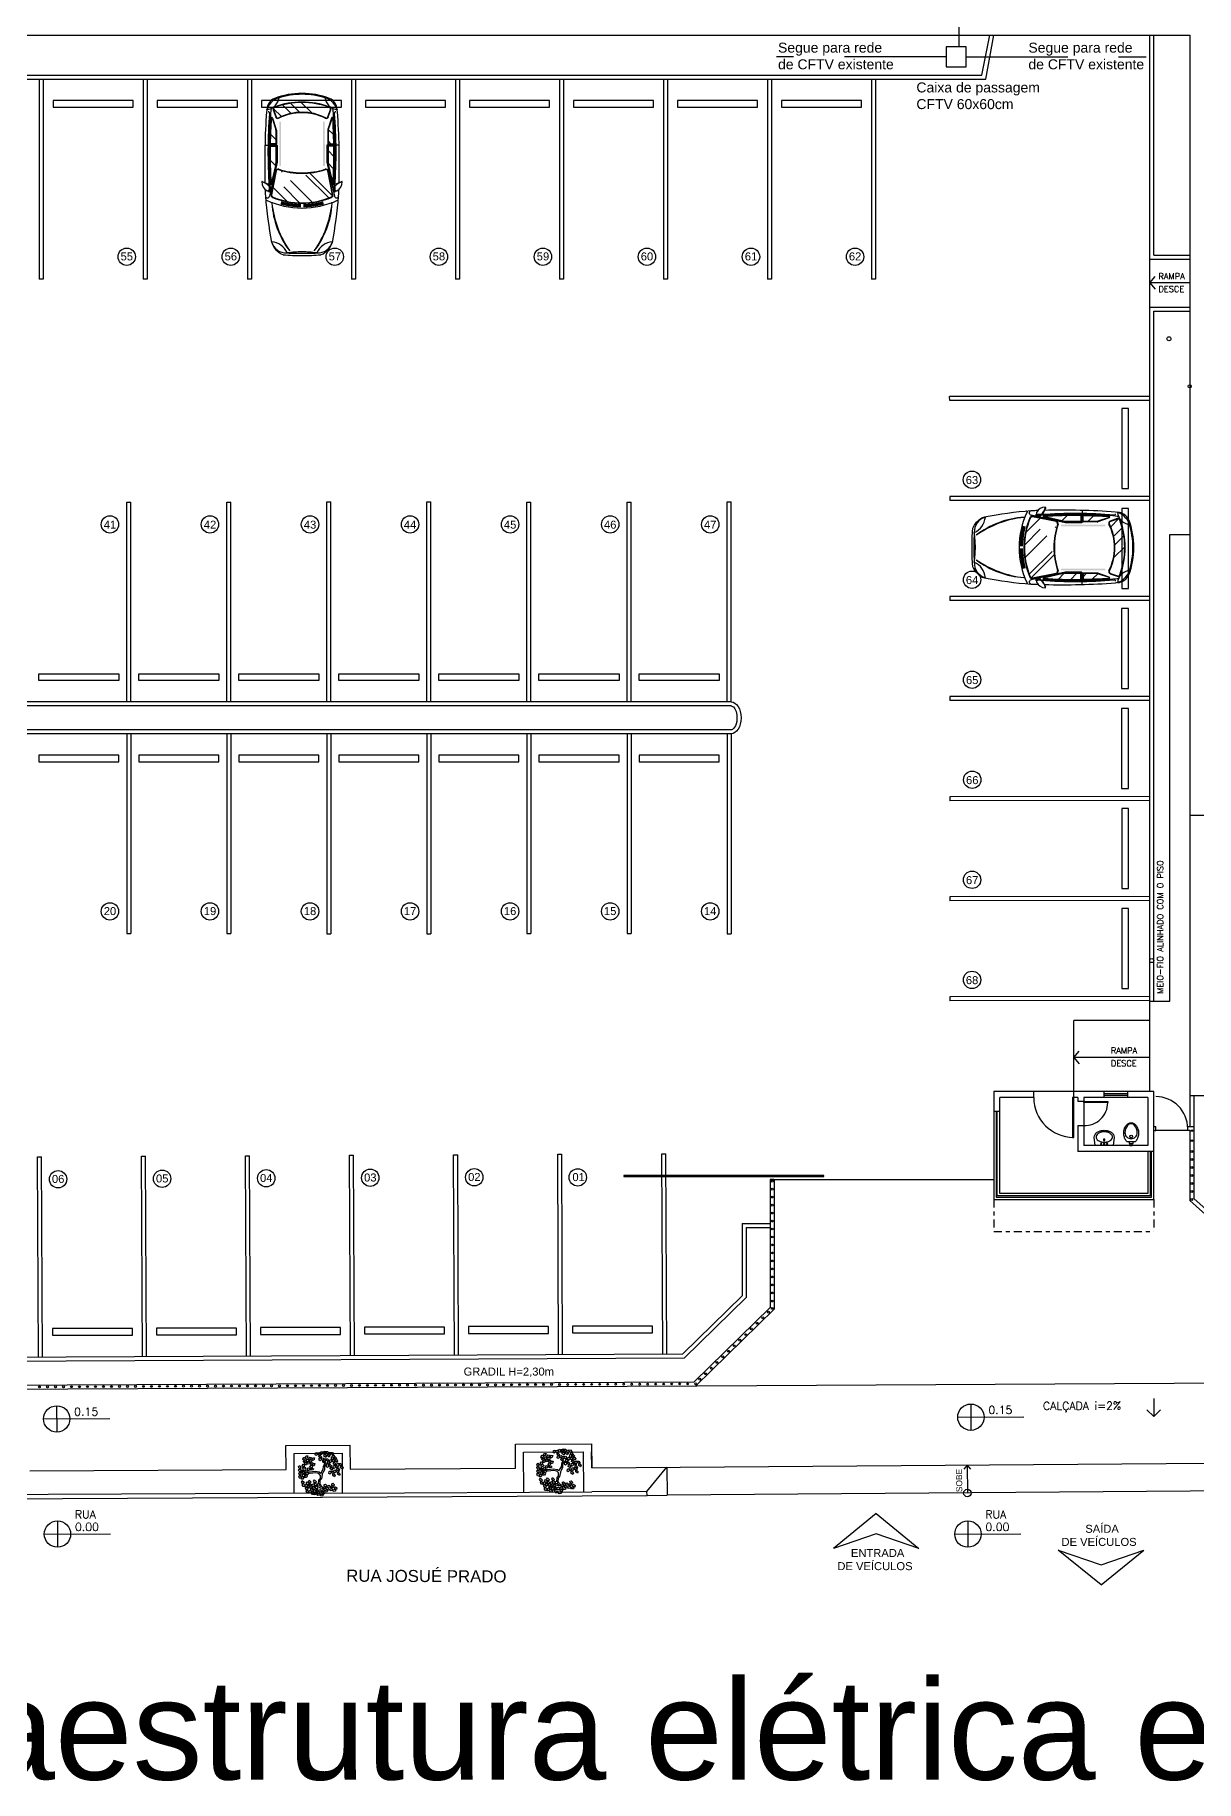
# Model space of a CAD drawing. Header units: millimetres. Extents: x -8 to 5830, y -596 to 3598.
# Drawn here: x 1206.34 to 1235.36, y 2331.71 to 2375.35 of the extents above; entities that cross this region are included whole.
import ezdxf

# ---------------------------------------------------------------- set-up
doc = ezdxf.new("R2010")
doc.units = ezdxf.units.MM
for name, pattern in [('CONTINU', [0]), ('DASHDOT', [1, 0.5, -0.25, 0, -0.25]), ('HIDDEN', [9.525, 6.35, -3.175])]:
    doc.linetypes.add(name, pattern=pattern)
doc.layers.get('0').update_dxf_attribs({"color": 9})
doc.layers.add('INSTALAÇÕES', color=7, linetype='Continuous')
doc.styles.add('80X50', font='romans.shx')
doc.styles.add('ROBERTO', font='swissek.ttf')
doc.styles.get("Standard").update_dxf_attribs({"font": 'arial.ttf'})

# ---------------------------------------------------------------- blocks, each defined once
blk = doc.blocks.new('A$Cf2040840')
for p, q in [((0, 0), (0, 5)), ((0, 5), (0.1, 5)), ((0.1, 0), (0.1, 5))]:
    blk.add_line(p, q)
blk = doc.blocks.new('A$C9e256378')
for p, q in [((1.949, 3.06), (1.949, 2.872)), ((2.257, 3.317), (2.123, 3.05)), ((2.268, 3.312), (2.134, 3.045)), ((2.424, 3.443), (2.344, 3.274)), ((2.434, 3.438), (2.354, 3.269)), ((2.451, 3.458), (2.451, 3.181)), ((2.675, 3.366), (2.675, 3.086)), ((2.846, 3.254), (2.846, 2.936)), ((3.052, 3.077), (3.052, 2.697)), ((1.829, 2.752), (1.522, 2.445)), ((1.837, 2.744), (1.53, 2.437)), ((1.865, 2.74), (1.576, 2.45)), ((1.655, 2.967), (1.865, 2.756)), ((1.728, 2.853), (1.829, 2.752)), ((1.736, 2.861), (1.837, 2.76)), ((1.863, 2.786), (1.763, 2.886)), ((1.871, 2.794), (1.771, 2.894)), ((2.115, 3.038), (1.871, 2.794)), ((2.123, 3.03), (1.879, 2.786)), ((1.574, 2.449), (0.837, 1.982)), ((1.393, 2.32), (0.887, 1.981)), ((1.399, 2.311), (0.893, 1.972)), ((0.966, 2.369), (1.024, 2.214)), ((1.025, 2.202), (1.004, 2.165)), ((1.514, 2.439), (1.084, 2.173)), ((1.52, 2.429), (1.09, 2.164)), ((1.482, 2.609), (1.482, 2.419)), ((1.482, 2.211), (1.482, 2.189)), ((3.312, 2.268), (3.045, 2.134)), ((3.317, 2.257), (3.05, 2.123)), ((3.269, 2.354), (3.438, 2.434)), ((3.274, 2.344), (3.443, 2.424)), ((1.004, 2.148), (0.927, 2.073)), ((1.01, 2.138), (0.934, 2.065)), ((1.016, 2.129), (0.94, 2.058)), ((0.998, 2.159), (0.946, 2.108)), ((1.052, 2.078), (1.052, 1.582)), ((1.249, 1.893), (1.249, 1.334)), ((1.482, 1.893), (1.482, 1.123)), ((2.744, 1.837), (2.437, 1.53)), ((2.752, 1.829), (2.445, 1.522)), ((2.74, 1.865), (2.45, 1.576)), ((2.675, 1.752), (2.675, 1.548)), ((2.853, 1.728), (2.752, 1.829)), ((2.967, 1.655), (2.756, 1.865)), ((2.861, 1.736), (2.76, 1.837)), ((3.03, 2.123), (2.786, 1.879)), ((2.786, 1.863), (2.886, 1.763)), ((3.038, 2.115), (2.794, 1.871)), ((2.794, 1.871), (2.894, 1.771)), ((2.846, 1.923), (2.846, 1.823)), ((3.052, 2.125), (3.052, 1.941)), ((0.951, 1.673), (0.892, 1.632)), ((0.962, 1.653), (0.904, 1.612)), ((0.971, 1.639), (0.913, 1.596)), ((0.983, 1.62), (0.925, 1.577)), ((0.996, 1.6), (0.938, 1.557)), ((1.005, 1.586), (0.948, 1.542)), ((1.018, 1.567), (0.96, 1.523)), ((1.031, 1.548), (0.973, 1.504)), ((1.04, 1.535), (0.984, 1.489)), ((1.054, 1.516), (0.998, 1.471)), ((1.067, 1.497), (1.013, 1.453)), ((1.077, 1.484), (1.024, 1.438)), ((1.092, 1.466), (1.036, 1.418)), ((1.104, 1.449), (1.051, 1.398)), ((1.119, 1.431), (1.065, 1.38)), ((1.133, 1.413), (1.08, 1.362)), ((1.144, 1.4), (1.092, 1.348)), ((1.159, 1.383), (1.106, 1.33)), ((1.174, 1.365), (1.122, 1.313)), ((1.189, 1.348), (1.137, 1.295)), ((1.205, 1.331), (1.152, 1.278)), ((1.22, 1.314), (1.168, 1.261)), ((1.85, 1.713), (1.85, 0.903)), ((1.949, 1.69), (1.949, 0.875)), ((1.972, 0.893), (2.311, 1.399)), ((1.981, 0.887), (2.32, 1.393)), ((2.449, 1.574), (1.982, 0.837)), ((2.429, 1.52), (2.164, 1.09)), ((2.439, 1.514), (2.173, 1.084)), ((2.451, 1.528), (2.451, 1.333)), ((2.846, 1.735), (2.846, 1.721)), ((1.236, 1.297), (1.184, 1.245)), ((1.297, 1.236), (1.245, 1.184)), ((1.314, 1.22), (1.261, 1.168)), ((1.331, 1.205), (1.278, 1.152)), ((1.348, 1.189), (1.295, 1.137)), ((1.365, 1.174), (1.313, 1.122)), ((1.383, 1.159), (1.33, 1.106)), ((1.4, 1.144), (1.348, 1.092)), ((1.413, 1.133), (1.362, 1.08)), ((1.431, 1.119), (1.38, 1.065)), ((1.449, 1.104), (1.398, 1.051)), ((1.466, 1.092), (1.418, 1.036)), ((1.484, 1.077), (1.438, 1.024)), ((1.497, 1.067), (1.453, 1.013)), ((1.516, 1.054), (1.471, 0.998)), ((1.535, 1.04), (1.489, 0.984)), ((1.548, 1.031), (1.504, 0.973)), ((1.567, 1.018), (1.523, 0.96)), ((1.586, 1.005), (1.542, 0.948)), ((1.6, 0.996), (1.557, 0.938)), ((1.62, 0.983), (1.577, 0.925)), ((1.639, 0.971), (1.596, 0.913)), ((1.653, 0.962), (1.612, 0.904)), ((1.673, 0.951), (1.632, 0.892)), ((2.129, 1.016), (2.058, 0.94)), ((2.138, 1.01), (2.065, 0.934)), ((2.148, 1.004), (2.073, 0.927)), ((2.159, 0.998), (2.108, 0.946)), ((2.202, 1.025), (2.165, 1.004)), ((2.369, 0.966), (2.214, 1.024))]:
    blk.add_line(p, q)
for centre, radius, start, end in [((14.705, -10.758), 18.937, 131.0241, 136.3983), ((2.529, 3.164), 0.444, 61.3752, 124.8498), ((2.281, 3.473), 0.0345, 309.4181, 45), ((2.531, 3.828), 0.345, 230.2872, 309.7416), ((2.537, 3.298), 0.345, 70.559, 129.4181), ((2.424, 3.441), 0.0575, 67.2021, 129.5667), ((1.838, 1.838), 1.962, 45, 65.4941), ((1.838, 1.838), 1.939, 45, 62.7609), ((9.833, -5.466), 11.669, 130.1849, 139.1615), ((9.774, -5.454), 11.597, 129.5667, 139.0603), ((73.189, -73.257), 104.413, 132.81136, 133.16299), ((73.189, -73.257), 104.401, 132.81142, 133.16291), ((2.247, 3.322), 0.023, 333.3475, 131.9262), ((2.247, 3.322), 0.0115, 333.3475, 131.5595), ((2.395, 3.25), 0.0575, 154.6538, 251.8643), ((2.395, 3.25), 0.046, 154.6538, 251.8643), ((1.979, 1.979), 1.279, 45, 71.8643), ((1.979, 1.979), 1.291, 45, 71.8643), ((2.476, 3.419), 0.0575, 65.4941, 154.6538), ((2.476, 3.419), 0.046, 65.4941, 154.6538), ((1.685, 1.685), 1.951, 45, 65.4941), ((1.685, 1.685), 1.962, 45, 65.4941), ((1.685, 1.685), 1.951, 24.5059, 45), ((1.685, 1.685), 1.962, 24.5059, 45), ((1.838, 1.838), 1.939, 27.2391, 45), ((1.838, 1.838), 1.962, 24.5059, 45), ((8.406, -4.123), 9.669, 133.7495, 139.3071), ((8.406, -4.123), 9.657, 133.7499, 139.3057), ((1.728, 2.853), 0.0115, 45, 133.4165), ((1.771, 2.894), 0.0115, 133.8934, 225), ((1.829, 2.752), 0.0115, 315, 45), ((1.871, 2.794), 0.0115, 225, 315), ((1.857, 2.748), 0.0115, 315, 45), ((2.082, 3.071), 0.046, 315, 333.3475), ((2.082, 3.071), 0.0575, 315, 333.3475), ((1.979, 1.979), 1.279, 18.1357, 45), ((1.979, 1.979), 1.291, 18.1357, 45), ((3.828, 2.531), 0.345, 140.2584, 219.7128), ((3.164, 2.529), 0.444, 325.1502, 28.6248), ((3.298, 2.537), 0.345, 320.5819, 19.441), ((1.111, 2.201), 0.235, 133.0651, 199.7968), ((0.956, 2.362), 0.0115, 32.7669, 121.1834), ((0.637, 2.18), 0.368, 357.6073, 31.5294), ((1.015, 2.208), 0.0115, 331.4299, 32.7669), ((1.423, 2.271), 0.0575, 27.1816, 121.6983), ((1.423, 2.271), 0.046, 27.1816, 121.4457), ((3.167, 3.167), 1.914, 207.1816, 225), ((3.167, 3.167), 1.903, 207.1816, 225), ((1.489, 2.478), 0.046, 301.6983, 315), ((1.489, 2.478), 0.0575, 301.6983, 315), ((1.568, 2.459), 0.0115, 301.6983, 315), ((-5.454, 9.774), 11.597, 310.9397, 320.4333), ((-5.466, 9.833), 11.669, 310.8385, 319.8151), ((-10.758, 14.705), 18.937, 313.6017, 318.9759), ((-73.257, 73.189), 104.401, 316.83709, 317.18858), ((-73.257, 73.189), 104.413, 316.83701, 317.18864), ((3.25, 2.395), 0.0575, 198.1357, 295.3462), ((3.25, 2.395), 0.046, 198.1357, 295.3462), ((3.322, 2.247), 0.023, 318.0738, 116.6525), ((3.322, 2.247), 0.0115, 318.4405, 116.6525), ((3.419, 2.476), 0.046, 295.3462, 24.5059), ((3.419, 2.476), 0.0575, 295.3462, 24.5059), ((3.473, 2.281), 0.0345, 45, 140.5819), ((3.441, 2.424), 0.0575, 320.4333, 22.7979), ((9.082, -5.015), 10.92, 139.6567, 145.7919), ((2.74, 0.209), 2.556, 141.0395, 169.9071), ((2.372, 0.377), 2.167, 138.3763, 172.5703), ((0.699, 1.963), 0.0115, 19.9219, 140.2273), ((2.695, 2.687), 2.112, 199.9219, 225), ((0.805, 2.025), 0.0535, 131.4815, 306.2509), ((0.761, 1.809), 0.0115, 24.4031, 142.2742), ((14.705, -10.758), 18.937, 136.9028, 137.3795), ((0.917, 1.932), 0.0575, 121.6983, 203.0464), ((2.642, 2.642), 1.922, 202.3768, 224.9935), ((0.918, 1.932), 0.0461, 121.5287, 203.1294), ((2.642, 2.642), 1.911, 202.3768, 224.9935), ((0.922, 2.133), 0.0345, 199.7968, 314.111), ((0.911, 2.091), 0.0115, 216.9324, 314.111), ((0.919, 2.081), 0.0115, 219.7766, 314.111), ((0.926, 2.073), 0.0115, 222.6101, 314.111), ((0.932, 2.066), 0.0115, 224.8157, 312.9969), ((0.99, 2.167), 0.0115, 314.111, 27.0596), ((0.996, 2.157), 0.0115, 314.111, 29.735), ((1.002, 2.146), 0.0115, 314.111, 32.3788), ((1.008, 2.137), 0.0115, 312.9969, 34.8804), ((1.084, 2.173), 0.0115, 140.4547, 301.6983), ((3.167, 3.167), 1.914, 225, 242.8184), ((3.167, 3.167), 1.903, 225, 242.8184), ((2.748, 1.857), 0.0115, 45, 135), ((2.752, 1.829), 0.0115, 45, 135), ((2.794, 1.871), 0.0115, 135, 225), ((2.894, 1.771), 0.0115, 225, 316.1066), ((3.071, 2.082), 0.0575, 116.6525, 135), ((3.071, 2.082), 0.046, 116.6525, 135), ((-4.123, 8.406), 9.657, 310.6943, 316.2501), ((-4.123, 8.406), 9.669, 310.6929, 316.2505), ((2.271, 1.423), 0.046, 328.5543, 62.8184), ((2.271, 1.423), 0.0575, 328.3017, 62.8184), ((2.478, 1.489), 0.0575, 135, 148.3017), ((2.478, 1.489), 0.046, 135, 148.3017), ((2.459, 1.568), 0.0115, 135, 148.3017), ((2.853, 1.728), 0.0115, 316.5835, 45), ((0.488, 0.905), 0.488, 153.3456, 203.221), ((0.395, 0.952), 0.379, 150.5042, 228.4375), ((-0.284, 0.839), 0.46, 338.281, 40.6607), ((2.687, 2.695), 2.112, 225, 250.0781), ((2.642, 2.642), 1.922, 225.0065, 247.6232), ((2.642, 2.642), 1.911, 225.0085, 247.6252), ((1.932, 0.917), 0.0575, 246.9536, 328.3017), ((1.932, 0.917), 0.046, 246.9536, 328.5543), ((2.066, 0.932), 0.0115, 137.0031, 225.1843), ((2.073, 0.926), 0.0115, 135.889, 227.3899), ((-10.758, 14.705), 18.937, 312.6205, 313.0972), ((2.081, 0.919), 0.0115, 135.889, 230.2234), ((2.091, 0.911), 0.0115, 135.889, 233.0676), ((2.133, 0.922), 0.0345, 135.889, 250.2032), ((2.201, 1.111), 0.235, 250.2032, 316.9349), ((2.137, 1.008), 0.0115, 55.1196, 137.0031), ((2.146, 1.002), 0.0115, 57.6212, 135.889), ((2.157, 0.996), 0.0115, 60.265, 135.889), ((2.167, 0.99), 0.0115, 62.9404, 135.889), ((2.173, 1.084), 0.0115, 148.3017, 309.5453), ((2.18, 0.637), 0.368, 58.4706, 92.3927), ((2.362, 0.956), 0.0115, 328.8166, 57.2331), ((0.071, 0.726), 0.0345, 203.221, 217.326), ((2.955, 3.081), 3.758, 219.2274, 226.3649), ((-2.227, -2.391), 3.87, 46.7149, 52.2305), ((3.039, 3.202), 3.848, 221.1865, 226.718), ((0.377, 2.372), 2.167, 277.4297, 311.6237), ((0.209, 2.74), 2.556, 280.0929, 308.9605), ((-5.015, 9.082), 10.92, 304.2081, 310.3433), ((1.809, 0.761), 0.0115, 307.7258, 65.5969), ((1.963, 0.699), 0.0115, 309.7727, 70.0781), ((2.025, 0.805), 0.0535, 143.7491, 318.5185), ((3.081, 2.955), 3.758, 223.6351, 230.7726), ((3.202, 3.039), 3.848, 223.282, 228.8135), ((-2.391, -2.227), 3.87, 37.7695, 43.2851), ((0.839, -0.284), 0.46, 49.3393, 111.719), ((0.952, 0.395), 0.379, 221.5625, 299.4958), ((0.726, 0.071), 0.0345, 232.674, 246.779), ((0.905, 0.488), 0.488, 246.779, 296.6544)]:
    blk.add_arc(centre, radius, start, end)
for points in [[(2.32, 3.126), (2.35, 3.096), (1.536, 2.343), (1.567, 2.312)], [(3.126, 2.32), (3.096, 2.35), (2.343, 1.536), (2.312, 1.567)]]:
    blk.add_solid(points)
blk = doc.blocks.new('P60')
at = {"color": 252}
blk.add_lwpolyline([(-0.6, 0.06), (0, 0.06), (0, 0.03), (-0.6, 0.03)], close=True, dxfattribs=at)
at = {"color": 8}
blk.add_arc((-0.029, 0.06), 0.571, 87.1025, 180, dxfattribs=at)
blk = doc.blocks.new('Vaso')
for points in [[(0.03, -0.05), (0.03, 0), (-0.03, 0), (-0.03, -0.05)], [(0.05, -0.09), (0.05, -0.05), (-0.05, -0.05), (-0.05, -0.09)]]:
    blk.add_lwpolyline(points)
for points in [[(0.183, -0.31, -0.071776), (0.168, -0.413, -0.083144), (0.129, -0.494, -0.106699), (0.065, -0.552, -0.132564), (-0.002, -0.57, -0.132564), (-0.069, -0.552, -0.106699), (-0.133, -0.494, -0.083144), (-0.172, -0.413, -0.071776), (-0.187, -0.31, -0.071776), (-0.172, -0.207, -0.083144), (-0.133, -0.126, -0.060171), (-0.1, -0.09), (0.096, -0.09, -0.060171), (0.129, -0.126, -0.083144), (0.168, -0.207, -0.071776)], [(-0.088, -0.497, 0.2474), (0, -0.541, 0.2474), (0.088, -0.497, 0.197858), (0.152, -0.318, 0.418329), (0, -0.168, 0.418329), (-0.152, -0.318, 0.197858)]]:
    blk.add_lwpolyline(points, format="xyb", close=True)
blk.add_circle((-0.002, -0.22), 0.0352)
blk = doc.blocks.new('Cuba-emp')
blk.add_lwpolyline([(0.21, 0.248), (0, 0.227), (0, -0.227), (0.21, -0.248, 0.137816), (0.271, -0.231, 0.107041), (0.329, -0.176, 0.080751), (0.364, -0.099, 0.068643), (0.378, -0.001, 0.068643), (0.364, 0.098, 0.080751), (0.329, 0.174, 0.107041), (0.271, 0.23, 0.115752), (0.21, 0.248)], format="xyb")
blk.add_lwpolyline([(0.21, 0.205, -0.131827), (0.25, 0.194, -0.106633), (0.297, 0.151, -0.083482), (0.328, 0.087, -0.072232), (0.341, 0, -0.072232), (0.328, -0.087, -0.083482), (0.297, -0.151, -0.106633), (0.25, -0.194, -0.131827), (0.21, -0.205, -0.131827), (0.17, -0.194, -0.106633), (0.123, -0.151, -0.083482), (0.092, -0.087, -0.072232), (0.079, 0, -0.072232), (0.092, 0.087, -0.083482), (0.123, 0.151, -0.106633), (0.17, 0.194, -0.131827)], format="xyb", close=True)
for centre, radius in [((0.037, -0.002), 0.0193), ((0.037, -0.002), 0.0193), ((0.036, 0.071), 0.0155), ((0.14, -0.001), 0.0198), ((0.036, -0.076), 0.0155)]:
    blk.add_circle(centre, radius)
blk = doc.blocks.new('L', base_point=(1.368, 0.591))
at = {"color": 8, "lineweight": -2}
for p, q in [((1.275, 0.567), (1.306, 0.592)), ((1.288, 0.517), (1.275, 0.567)), ((1.281, 0.65), (1.312, 0.675)), ((1.294, 0.6), (1.281, 0.65)), ((1.317, 0.508), (1.288, 0.517)), ((1.322, 0.591), (1.294, 0.6)), ((1.306, 0.592), (1.336, 0.538)), ((1.312, 0.675), (1.342, 0.621)), ((1.336, 0.538), (1.317, 0.508)), ((1.342, 0.621), (1.322, 0.591)), ((1.337, 0.489), (1.356, 0.548)), ((1.376, 0.484), (1.337, 0.489)), ((1.356, 0.548), (1.391, 0.554)), ((1.404, 0.527), (1.376, 0.484)), ((1.391, 0.554), (1.404, 0.527))]:
    blk.add_line(p, q, dxfattribs=at)
blk = doc.blocks.new('Árvore-13')
at = {"color": 8}
for p, q in [((-0.8, 0.3), (-0.96, 0.41)), ((-0.8, 0.41), (-0.95, 0.5)), ((-0.36, 0.35), (-0.8, 0.41)), ((-0.37, 0.23), (-0.8, 0.3)), ((-0.13, 0.11), (-0.37, 0.23)), ((-0.07, 0.19), (-0.36, 0.35)), ((-0.07, -0.04), (-0.13, 0.11)), ((0.03, 0.07), (-0.07, 0.19)), ((0.03, 0.07), (0.32, 0.33)), ((0.12, -0.05), (0.28, 0.13)), ((0.28, 0.13), (0.42, 0.28)), ((0.32, 0.33), (0.41, 0.54)), ((0.41, 0.54), (0.48, 0.66)), ((0.42, 0.28), (0.5, 0.51)), ((0.48, 0.66), (0.57, 0.72)), ((0.5, 0.51), (0.63, 0.67)), ((0.57, 0.72), (0.61, 0.82)), ((0.63, 0.67), (0.78, 0.72)), ((-0.3, -0.39), (-0.42, -0.69)), ((-0.2, -0.45), (-0.31, -0.74)), ((-0.31, -0.74), (-0.24, -0.89)), ((-0.15, -0.3), (-0.3, -0.39)), ((-0.05, -0.38), (-0.2, -0.45)), ((-0.07, -0.04), (-0.15, -0.3)), ((0.12, -0.05), (-0.05, -0.38))]:
    blk.add_line(p, q, dxfattribs=at)
at = {"color": 8, "xscale": 3.048, "yscale": 3.048, "zscale": 3.048}
for p, rotation in [((-0.72, 1.45), 295.0165150851705), ((-0.49, 1.26), 295.0165150851705), ((-0.25, 1.14), 295.0165150851705), ((0.17, 1.45), 190.1248425347958), ((0.58, 1.4), 190.1248425347958), ((0.85, 1.34), 190.1248425347958), ((1.21, 1.15), 190.1248425347958), ((-1.44, 0.37), 347.8021081598379), ((-1.3, 0.88), 347.8021081598379), ((-1.13, 0.41), 347.8021081598379), ((-0.93, 0.96), 295.0165150851705), ((-0.85, 0.46), 295.0165150851705), ((-0.35, 0.69), 295.0165150851705), ((0.35, 0.95), 190.1248425347958), ((0.68, 0.78), 190.1248425347958), ((0.76, 0.27), 190.1248425347958), ((0.8, -0.3), 190.1248425347958), ((1.12, 0.57), 190.1248425347958), ((1.2, -0.32), 190.1248425347958), ((1.25, 0.04), 190.1248425347958), ((1.32, 0.75), 190.1248425347958), ((1.58, 0.11), 190.1248425347958), ((-0.45, -1.4), 66.16076666471405), ((-0.1, -0.9), 66.16076666471405), ((-0.02, -1.19), 66.16076666471405), ((0.5, -1), 66.16076666471405), ((0.62, -1.32), 66.16076666471405)]:
    blk.add_blockref('L', p, dxfattribs=dict(at, rotation=rotation))
for p in [(-1.39, -0.31), (-1.23, -0.88), (-1.05, -0.53), (-0.87, -1.13), (-0.85, -0.45), (-0.67, -1.02), (-0.45, -1.04), (-0.44, -0.54)]:
    blk.add_blockref('L', p, dxfattribs=at)

msp = doc.modelspace()

# ---------------------------------------------------------------- linework, layer by layer
for p, q in [((1179.938, 2375.347), (1235.2, 2375.348)), ((1230, 2374.347), (1230.2, 2375.348)), ((1230.1, 2374.247), (1230.3, 2375.348)), ((1234.2, 2348.942), (1234.2, 2375.348)), ((1234.3, 2369.848), (1234.3, 2375.348)), ((1235.2, 2375.348), (1235.2, 2348.068)), ((1182.688, 2374.247), (1230.1, 2374.247)), ((1182.788, 2374.347), (1230, 2374.347)), ((1234.3, 2369.848), (1235.2, 2369.848)), ((1234.2, 2369.748), (1235.2, 2369.748)), ((1234.2, 2369.158), (1234.335, 2369.315)), ((1234.2, 2369.158), (1234.335, 2369)), ((1235.2, 2369.158), (1234.2, 2369.158)), ((1234.2, 2368.548), (1235.2, 2368.548)), ((1234.3, 2368.448), (1235.2, 2368.448)), ((1234.3, 2351.208), (1234.3, 2368.448)), ((1234.7, 2351.208), (1234.7, 2362.868)), ((1234.7, 2362.868), (1235.2, 2362.868)), ((1223.728, 2358.585), (1191.128, 2358.585)), ((1223.737, 2358.685), (1191.136, 2358.685)), ((1223.737, 2357.985), (1191.136, 2357.985)), ((1223.737, 2357.885), (1191.136, 2357.885)), ((1234.2, 2351.208), (1234.7, 2351.208)), ((1234.2, 2350.718), (1232.3, 2350.718)), ((1232.3, 2349.798), (1232.435, 2349.955)), ((1232.3, 2349.798), (1232.435, 2349.641)), ((1234.2, 2349.798), (1232.3, 2349.798)), ((1230.3, 2348.948), (1230.3, 2346.248)), ((1234.3, 2348.948), (1230.3, 2348.948)), ((1231.3, 2348.798), (1231.3, 2348.948)), ((1233.05, 2348.948), (1233.05, 2348.798)), ((1233.65, 2348.798), (1233.65, 2348.948)), ((1234.3, 2346.248), (1234.3, 2348.948)), ((1230.45, 2346.398), (1230.45, 2348.798)), ((1231.3, 2348.798), (1230.45, 2348.798)), ((1232.4, 2348.798), (1232.4, 2348.698)), ((1232.55, 2348.698), (1232.4, 2348.698)), ((1232.55, 2348.798), (1232.55, 2347.598)), ((1234.15, 2348.798), (1232.55, 2348.798)), ((1233.65, 2348.888), (1233.05, 2348.888)), ((1233.05, 2348.858), (1233.65, 2348.858)), ((1234.15, 2348.798), (1234.15, 2347.598)), ((1235.2, 2348.848), (1239, 2348.848)), ((1235.3, 2348.848), (1235.3, 2346.271)), ((1230.45, 2348.448), (1230.3, 2348.448)), ((1230.36, 2348.448), (1230.36, 2346.308)), ((1230.39, 2346.338), (1230.39, 2348.448)), ((1232.4, 2348.098), (1232.55, 2348.098)), ((1232.4, 2348.098), (1232.4, 2347.448)), ((1234.3, 2348.074), (1234.35, 2348.074)), ((1234.35, 2347.974), (1234.35, 2348.074)), ((1235.15, 2347.968), (1235.15, 2348.068)), ((1235.15, 2348.068), (1235.3, 2348.068)), ((1234.15, 2347.598), (1232.55, 2347.598)), ((1234.3, 2347.974), (1234.35, 2347.974)), ((1235.2, 2347.968), (1234.35, 2347.968)), ((1235.2, 2347.968), (1235.2, 2346.226)), ((1234.3, 2347.448), (1232.4, 2347.448)), ((1234.15, 2347.448), (1234.15, 2346.398)), ((1234.21, 2347.448), (1234.21, 2346.338)), ((1234.24, 2346.308), (1234.24, 2347.448)), ((1224.718, 2346.748), (1224.717, 2343.545)), ((1224.718, 2346.748), (1230.3, 2346.748)), ((1224.806, 2346.748), (1224.718, 2346.748)), ((1224.818, 2346.748), (1224.817, 2343.503)), ((1230.36, 2346.308), (1234.24, 2346.308)), ((1234.21, 2346.338), (1230.39, 2346.338)), ((1234.15, 2346.398), (1230.45, 2346.398)), ((1230.3, 2346.248), (1234.3, 2346.248)), ((1240.264, 2341.686), (1235.2, 2346.226)), ((1240.302, 2341.786), (1235.3, 2346.271)), ((1224.017, 2345.645), (1224.017, 2343.839)), ((1224.017, 2345.645), (1224.717, 2345.645)), ((1224.117, 2345.545), (1224.117, 2343.797)), ((1224.117, 2345.545), (1224.717, 2345.545)), ((1224.017, 2343.839), (1222.532, 2342.387)), ((1224.117, 2343.797), (1222.573, 2342.288)), ((1224.717, 2343.545), (1222.818, 2341.689)), ((1224.817, 2343.503), (1222.859, 2341.589)), ((1187.718, 2342.226), (1222.532, 2342.387)), ((1187.618, 2342.126), (1222.573, 2342.288)), ((1181.479, 2341.397), (1222.888, 2341.589)), ((1181.512, 2341.497), (1222.818, 2341.689))]:
    msp.add_line(p, q)
at = {"linetype": 'CONTINU'}
msp.add_line((1236.171, 2355.848), (1235.2, 2355.848), dxfattribs=at)
at = {"linetype": 'DASHDOT', "ltscale": 0.4}
for p, q in [((1230.3, 2346.248), (1230.3, 2345.448)), ((1234.3, 2346.248), (1234.3, 2345.448)), ((1230.3, 2345.448), (1234.3, 2345.448))]:
    msp.add_line(p, q, dxfattribs=at)
at = {"linetype": 'CONTINU', "lineweight": -2}
msp.add_line((1222.888, 2341.589), (1240.264, 2341.686), dxfattribs=at)
at = {"color": 8, "linetype": 'CONTINU', "lineweight": -2}
for p, q in [((1206.883, 2341.092), (1206.886, 2340.434)), ((1229.728, 2341.134), (1229.732, 2340.477)), ((1206.556, 2340.762), (1208.21, 2340.77)), ((1229.401, 2340.804), (1231.055, 2340.812)), ((1218.552, 2339.929), (1220.052, 2339.937)), ((1218.557, 2338.929), (1218.552, 2339.929)), ((1220.057, 2338.937), (1220.052, 2339.937)), ((1220.254, 2339.538), (1220.252, 2339.938)), ((1206.217, 2339.468), (1212.617, 2339.5)), ((1212.817, 2339.501), (1212.817, 2339.501)), ((1214.217, 2339.508), (1218.354, 2339.528)), ((1221.636, 2338.95), (1222.131, 2339.554)), ((1222.131, 2339.554), (1222.137, 2338.854)), ((1229.639, 2339.61), (1229.556, 2339.51)), ((1229.639, 2339.61), (1229.643, 2338.911)), ((1229.639, 2339.61), (1229.724, 2339.51)), ((1214.02, 2338.907), (1220.257, 2338.938)), ((1221.636, 2338.95), (1220.256, 2338.938)), ((1221.637, 2338.85), (1221.636, 2338.95)), ((1239.031, 2338.982), (1222.137, 2338.854)), ((1181.493, 2338.646), (1221.637, 2338.852)), ((1221.637, 2338.852), (1222.137, 2338.854)), ((1206.902, 2338.213), (1206.906, 2337.555)), ((1227.366, 2338.396), (1226.298, 2337.526)), ((1227.366, 2338.396), (1228.433, 2337.526)), ((1229.654, 2338.213), (1229.657, 2337.555)), ((1206.575, 2337.882), (1208.229, 2337.89)), ((1227.366, 2337.894), (1226.298, 2337.526)), ((1228.433, 2337.526), (1227.366, 2337.894)), ((1229.327, 2337.882), (1230.981, 2337.89)), ((1232.982, 2336.613), (1231.914, 2337.484)), ((1231.914, 2337.484), (1232.982, 2337.115)), ((1232.982, 2336.613), (1234.05, 2337.484)), ((1232.982, 2337.115), (1234.05, 2337.484))]:
    msp.add_line(p, q, dxfattribs=at)
at = {"color": 8}
for p, q in [((1234.298, 2341.273), (1234.3, 2340.823)), ((1234.3, 2340.823), (1234.131, 2340.987)), ((1234.3, 2340.823), (1234.467, 2340.989)), ((1222.131, 2339.552), (1222.131, 2339.554))]:
    msp.add_line(p, q, dxfattribs=at)
at = {"linetype": 'CONTINU'}
for points in [[(1206.799, 2373.717), (1206.799, 2373.547), (1208.799, 2373.547), (1208.799, 2373.717)], [(1209.399, 2373.717), (1209.399, 2373.547), (1211.399, 2373.547), (1211.399, 2373.717)], [(1211.999, 2373.717), (1211.999, 2373.547), (1213.999, 2373.547), (1213.999, 2373.717)], [(1214.599, 2373.717), (1214.599, 2373.547), (1216.599, 2373.547), (1216.599, 2373.717)], [(1217.199, 2373.717), (1217.199, 2373.547), (1219.199, 2373.547), (1219.199, 2373.717)], [(1219.799, 2373.717), (1219.799, 2373.547), (1221.799, 2373.547), (1221.799, 2373.717)], [(1222.399, 2373.717), (1222.399, 2373.547), (1224.399, 2373.547), (1224.399, 2373.717)], [(1224.999, 2373.717), (1224.999, 2373.547), (1226.999, 2373.547), (1226.999, 2373.717)], [(1233.67, 2366.019), (1233.5, 2366.019), (1233.5, 2364.019), (1233.67, 2364.019)], [(1233.672, 2363.519), (1233.502, 2363.519), (1233.502, 2361.519), (1233.672, 2361.519)], [(1233.666, 2361.019), (1233.496, 2361.019), (1233.496, 2359.019), (1233.666, 2359.019)], [(1206.436, 2359.215), (1206.436, 2359.385), (1208.436, 2359.385), (1208.436, 2359.215)], [(1208.936, 2359.215), (1208.936, 2359.385), (1210.936, 2359.385), (1210.936, 2359.215)], [(1211.436, 2359.215), (1211.436, 2359.385), (1213.436, 2359.385), (1213.436, 2359.215)], [(1213.936, 2359.215), (1213.936, 2359.385), (1215.936, 2359.385), (1215.936, 2359.215)], [(1216.437, 2359.215), (1216.437, 2359.385), (1218.437, 2359.385), (1218.437, 2359.215)], [(1218.937, 2359.215), (1218.937, 2359.385), (1220.937, 2359.385), (1220.937, 2359.215)], [(1221.437, 2359.215), (1221.437, 2359.385), (1223.437, 2359.385), (1223.437, 2359.215)], [(1233.668, 2358.519), (1233.498, 2358.519), (1233.498, 2356.519), (1233.668, 2356.519)], [(1206.436, 2357.355), (1206.436, 2357.185), (1208.436, 2357.185), (1208.436, 2357.355)], [(1208.936, 2357.355), (1208.936, 2357.185), (1210.936, 2357.185), (1210.936, 2357.355)], [(1211.436, 2357.355), (1211.436, 2357.185), (1213.436, 2357.185), (1213.436, 2357.355)], [(1213.936, 2357.355), (1213.936, 2357.185), (1215.936, 2357.185), (1215.936, 2357.355)], [(1216.437, 2357.355), (1216.437, 2357.185), (1218.437, 2357.185), (1218.437, 2357.355)], [(1218.937, 2357.355), (1218.937, 2357.185), (1220.937, 2357.185), (1220.937, 2357.355)], [(1221.437, 2357.355), (1221.437, 2357.185), (1223.437, 2357.185), (1223.437, 2357.355)], [(1233.67, 2356.019), (1233.5, 2356.019), (1233.5, 2354.019), (1233.67, 2354.019)], [(1233.672, 2353.519), (1233.502, 2353.519), (1233.502, 2351.519), (1233.672, 2351.519)], [(1206.777, 2343.022), (1206.777, 2342.852), (1208.777, 2342.852), (1208.777, 2343.022)], [(1209.377, 2343.034), (1209.377, 2342.864), (1211.377, 2342.864), (1211.377, 2343.034)], [(1211.977, 2343.046), (1211.977, 2342.876), (1213.977, 2342.876), (1213.977, 2343.046)], [(1214.577, 2343.058), (1214.577, 2342.888), (1216.577, 2342.888), (1216.577, 2343.058)], [(1217.177, 2343.07), (1217.177, 2342.9), (1219.177, 2342.9), (1219.177, 2343.07)], [(1219.777, 2343.082), (1219.777, 2342.912), (1221.777, 2342.912), (1221.777, 2343.082)]]:
    msp.add_lwpolyline(points, close=True, dxfattribs=at)
msp.add_lwpolyline([(1232.4, 2348.798), (1232.27, 2348.798), (1232.27, 2347.798), (1232.3, 2347.798), (1232.3, 2350.718)])
msp.add_lwpolyline([(1221.058, 2346.818), (1226.058, 2346.818), (1226.058, 2346.848), (1221.058, 2346.848)], close=True)
at = {"color": 8, "linetype": 'CONTINU', "lineweight": -2}
for points in [[(1212.82, 2338.901), (1212.815, 2339.901), (1214.015, 2339.907), (1214.02, 2338.907), (1204.82, 2338.862)], [(1212.617, 2339.5), (1212.614, 2340.1), (1214.214, 2340.108), (1214.217, 2339.508)], [(1218.354, 2339.528), (1218.351, 2340.128), (1220.251, 2340.138), (1220.254, 2339.538), (1239.025, 2339.682)]]:
    msp.add_lwpolyline(points, dxfattribs=at)
for centre, radius in [((1208.635, 2369.811), 0.217), ((1211.235, 2369.811), 0.217), ((1213.835, 2369.811), 0.217), ((1216.435, 2369.811), 0.217), ((1219.035, 2369.811), 0.217), ((1221.635, 2369.811), 0.217), ((1224.235, 2369.811), 0.217), ((1226.835, 2369.811), 0.217), ((1235.2, 2366.573), 0.0387), ((1229.757, 2364.237), 0.217), ((1208.215, 2363.121), 0.217), ((1210.715, 2363.121), 0.217), ((1213.215, 2363.121), 0.217), ((1215.715, 2363.121), 0.217), ((1218.216, 2363.121), 0.217), ((1220.716, 2363.121), 0.217), ((1223.216, 2363.121), 0.217), ((1229.759, 2361.737), 0.217), ((1229.761, 2359.237), 0.217), ((1229.763, 2356.737), 0.217), ((1229.761, 2354.237), 0.217), ((1208.215, 2353.449), 0.217), ((1210.715, 2353.449), 0.217), ((1213.215, 2353.449), 0.217), ((1215.715, 2353.449), 0.217), ((1218.216, 2353.449), 0.217), ((1220.716, 2353.449), 0.217), ((1223.216, 2353.449), 0.217), ((1229.759, 2351.737), 0.217), ((1235.25, 2347.968), 0.0225), ((1235.25, 2347.717), 0.0225), ((1235.25, 2347.448), 0.0225), ((1235.25, 2347.248), 0.0225), ((1206.92, 2346.754), 0.217), ((1209.52, 2346.766), 0.217), ((1212.12, 2346.778), 0.217), ((1214.72, 2346.79), 0.217), ((1217.32, 2346.802), 0.217), ((1219.907, 2346.8), 0.217), ((1224.767, 2346.706), 0.0225), ((1235.25, 2347.048), 0.0225), ((1235.25, 2346.848), 0.0225), ((1224.764, 2346.506), 0.0225), ((1224.767, 2346.307), 0.0225), ((1235.25, 2346.648), 0.0225), ((1235.25, 2346.448), 0.0225), ((1224.765, 2346.107), 0.0225), ((1224.767, 2345.908), 0.0225), ((1235.25, 2346.248), 0.0225), ((1224.765, 2345.708), 0.0225), ((1224.767, 2345.51), 0.0225), ((1224.765, 2345.309), 0.0225), ((1224.768, 2345.111), 0.0225), ((1224.764, 2344.511), 0.0225), ((1224.766, 2344.711), 0.0225), ((1224.769, 2344.912), 0.0225), ((1224.765, 2344.312), 0.0225), ((1224.767, 2344.111), 0.0225), ((1224.767, 2343.911), 0.0225), ((1224.767, 2343.709), 0.0225), ((1224.532, 2343.291), 0.0225), ((1224.67, 2343.431), 0.0225), ((1224.767, 2343.525), 0.0225), ((1224.102, 2342.871), 0.0225), ((1224.242, 2343.014), 0.0225), ((1224.387, 2343.153), 0.0225), ((1223.674, 2342.453), 0.0225), ((1223.812, 2342.593), 0.0225), ((1223.957, 2342.732), 0.0225), ((1223.099, 2341.893), 0.0225), ((1223.244, 2342.032), 0.0225), ((1223.384, 2342.175), 0.0225), ((1223.529, 2342.314), 0.0225), ((1206.453, 2341.563), 0.0225), ((1206.653, 2341.564), 0.0225), ((1206.853, 2341.565), 0.0225), ((1207.053, 2341.566), 0.0225), ((1207.253, 2341.567), 0.0225), ((1207.453, 2341.568), 0.0225), ((1207.653, 2341.569), 0.0225), ((1207.853, 2341.569), 0.0225), ((1208.053, 2341.57), 0.0225), ((1208.253, 2341.571), 0.0225), ((1208.453, 2341.572), 0.0225), ((1208.653, 2341.573), 0.0225), ((1208.853, 2341.574), 0.0225), ((1209.053, 2341.575), 0.0225), ((1209.253, 2341.576), 0.0225), ((1209.453, 2341.577), 0.0225), ((1209.653, 2341.578), 0.0225), ((1209.853, 2341.579), 0.0225), ((1210.053, 2341.58), 0.0225), ((1210.253, 2341.581), 0.0225), ((1210.453, 2341.582), 0.0225), ((1210.653, 2341.582), 0.0225), ((1210.853, 2341.583), 0.0225), ((1211.053, 2341.584), 0.0225), ((1211.253, 2341.585), 0.0225), ((1211.453, 2341.586), 0.0225), ((1211.653, 2341.587), 0.0225), ((1211.853, 2341.588), 0.0225), ((1212.053, 2341.589), 0.0225), ((1212.253, 2341.59), 0.0225), ((1212.453, 2341.591), 0.0225), ((1212.653, 2341.592), 0.0225), ((1212.853, 2341.593), 0.0225), ((1213.053, 2341.594), 0.0225), ((1213.253, 2341.594), 0.0225), ((1213.453, 2341.595), 0.0225), ((1213.653, 2341.596), 0.0225), ((1213.853, 2341.597), 0.0225), ((1214.053, 2341.598), 0.0225), ((1214.253, 2341.599), 0.0225), ((1214.453, 2341.6), 0.0225), ((1214.653, 2341.601), 0.0225), ((1214.853, 2341.602), 0.0225), ((1215.053, 2341.603), 0.0225), ((1215.253, 2341.604), 0.0225), ((1215.453, 2341.605), 0.0225), ((1215.653, 2341.606), 0.0225), ((1215.853, 2341.607), 0.0225), ((1216.053, 2341.607), 0.0225), ((1216.253, 2341.608), 0.0225), ((1216.453, 2341.609), 0.0225), ((1216.653, 2341.61), 0.0225), ((1216.853, 2341.611), 0.0225), ((1217.053, 2341.612), 0.0225), ((1217.253, 2341.613), 0.0225), ((1217.453, 2341.614), 0.0225), ((1217.653, 2341.615), 0.0225), ((1217.853, 2341.616), 0.0225), ((1218.053, 2341.617), 0.0225), ((1218.253, 2341.618), 0.0225), ((1218.453, 2341.619), 0.0225), ((1218.653, 2341.62), 0.0225), ((1218.853, 2341.62), 0.0225), ((1219.053, 2341.621), 0.0225), ((1219.253, 2341.622), 0.0225), ((1219.453, 2341.623), 0.0225), ((1219.653, 2341.624), 0.0225), ((1219.853, 2341.625), 0.0225), ((1220.053, 2341.626), 0.0225), ((1220.253, 2341.627), 0.0225), ((1220.453, 2341.628), 0.0225), ((1220.653, 2341.629), 0.0225), ((1220.853, 2341.63), 0.0225), ((1221.053, 2341.631), 0.0225), ((1221.253, 2341.632), 0.0225), ((1221.453, 2341.632), 0.0225), ((1221.653, 2341.633), 0.0225), ((1221.853, 2341.634), 0.0225), ((1222.053, 2341.635), 0.0225), ((1222.253, 2341.636), 0.0225), ((1222.453, 2341.637), 0.0225), ((1222.653, 2341.638), 0.0225), ((1222.853, 2341.639), 0.0225), ((1222.954, 2341.755), 0.0225)]:
    msp.add_circle(centre, radius)
at = {"linetype": 'CONTINU'}
for centre in [(1234.68, 2367.759), (1234.25, 2352.218)]:
    msp.add_circle(centre, 0.05, dxfattribs=at)
at = {"color": 8, "linetype": 'CONTINU', "lineweight": -2}
for centre, radius in [((1206.885, 2340.763), 0.329), ((1229.73, 2340.806), 0.329), ((1229.643, 2338.911), 0.0939), ((1206.904, 2337.884), 0.329), ((1229.656, 2337.884), 0.329)]:
    msp.add_circle(centre, radius, dxfattribs=at)
for centre, radius, start, end in [((1232.3, 2348.798), 1, 180, 270), ((1234.35, 2348.018), 0.8, 0, 90)]:
    msp.add_arc(centre, radius, start, end)
at = {"extrusion": (0, 0, -1)}
msp.add_ellipse((1223.737, 2358.285), major_axis=(0, -0.4), ratio=0.623703, start_param=3.141593, end_param=6.283185, dxfattribs=at)
msp.add_open_spline([(1223.728, 2358.585), (1223.734, 2358.585), (1223.739, 2358.586), (1223.744, 2358.585), (1223.754, 2358.584), (1223.764, 2358.58), (1223.799, 2358.557), (1223.826, 2358.526), (1223.867, 2358.436), (1223.882, 2358.378), (1223.89, 2358.234), (1223.874, 2358.147), (1223.822, 2358.037), (1223.792, 2358.007), (1223.757, 2357.987), (1223.747, 2357.985), (1223.737, 2357.985)], degree=3, knots=[3.045825, 3.045825, 3.045825, 3.045825, 3.218205, 3.218205, 3.218205, 3.535275, 3.535275, 4.074868, 4.074868, 4.61446, 4.61446, 5.364031, 5.364031, 5.951119, 5.951119, 6.283084, 6.283084, 6.283084, 6.283084])
at = {"layer": 'INSTALAÇÕES', "color": 4, "linetype": 'HIDDEN', "ltscale": 0.4}
for p, q in [((1229.196, 2378.448), (1229.274, 2375.06)), ((1229.432, 2377.364), (1229.432, 2375.06)), ((1229.11, 2374.81), (1224.872, 2374.81)), ((1229.61, 2374.81), (1234.107, 2374.81))]:
    msp.add_line(p, q, dxfattribs=at)
at = {"layer": 'INSTALAÇÕES', "color": 4}
msp.add_lwpolyline([(1229.11, 2374.56), (1229.61, 2374.56), (1229.61, 2375.06), (1229.11, 2375.06)], close=True, dxfattribs=at)

# ---------------------------------------------------------------- block references
at = {"linetype": 'CONTINU'}
for name, p, rotation in [('A$Cf2040840', (1206.549, 2374.247), 180.0000151401943), ('A$Cf2040840', (1209.149, 2374.247), 180.0000151401943), ('A$C9e256378', (1213.015, 2369.332), 44.99999999999984), ('A$Cf2040840', (1211.749, 2374.247), 180.0000151401943), ('A$Cf2040840', (1214.349, 2374.247), 180.0000151401943), ('A$Cf2040840', (1216.949, 2374.247), 180.0000151401943), ('A$Cf2040840', (1219.549, 2374.247), 180.0000151401943), ('A$Cf2040840', (1222.149, 2374.247), 180.0000151401943), ('A$Cf2040840', (1224.749, 2374.247), 180.0000151401943), ('A$Cf2040840', (1227.349, 2374.247), 180.0000151401943), ('A$Cf2040840', (1234.2, 2366.219), 90.04547875947772), ('A$C9e256378', (1229.241, 2362.544), 314.9999999999998), ('A$Cf2040840', (1206.429, 2342.316), 0.2653420026614918), ('A$Cf2040840', (1209.029, 2342.329), 0.2653420026614918), ('A$Cf2040840', (1211.628, 2342.341), 0.2653420026614918), ('A$Cf2040840', (1214.228, 2342.353), 0.2653420026614918), ('A$Cf2040840', (1216.828, 2342.365), 0.2653420026614918), ('A$Cf2040840', (1219.428, 2342.377), 0.2653420026614918), ('A$Cf2040840', (1222.028, 2342.389), 0.2653420026614918)]:
    msp.add_blockref(name, p, dxfattribs=dict(at, rotation=rotation))
at = {"linetype": 'CONTINU', "xscale": -1}
for p, rotation in [((1234.202, 2363.819), 90.04546362031333), ((1234.204, 2361.319), 90.04546362031333), ((1234.202, 2358.819), 90.04546362031333), ((1208.636, 2357.893), 180), ((1211.136, 2357.893), 180), ((1213.636, 2357.889), 180), ((1216.137, 2357.889), 180), ((1218.637, 2357.893), 180), ((1221.137, 2357.893), 180), ((1223.637, 2357.889), 180), ((1234.2, 2356.319), 90.04546362031333), ((1234.202, 2353.819), 90.04546362031333), ((1234.2, 2351.319), 90.04546362031333)]:
    msp.add_blockref('A$Cf2040840', p, dxfattribs=dict(at, rotation=rotation))
at = {"linetype": 'CONTINU'}
for p in [(1208.636, 2358.677), (1211.136, 2358.677), (1213.636, 2358.681), (1216.137, 2358.681), (1218.637, 2358.677), (1221.137, 2358.677), (1223.637, 2358.681)]:
    msp.add_blockref('A$Cf2040840', p, dxfattribs=at)
at = {"rotation": 180}
for name, p in [('P60', (1232.55, 2348.728)), ('Vaso', (1233.733, 2347.598))]:
    msp.add_blockref(name, p, dxfattribs=at)
at = {"xscale": -1, "rotation": 270}
msp.add_blockref('Cuba-emp', (1233.063, 2347.598), dxfattribs=at)
at = {"color": 8, "linetype": 'HIDDEN', "xscale": 0.3107660917594163, "yscale": 0.3107660917594163, "zscale": 0.3107660917594163, "rotation": 16.91872904479604}
for p in [(1213.482, 2339.379), (1219.434, 2339.438)]:
    msp.add_blockref('Árvore-13', p, dxfattribs=at)

# ---------------------------------------------------------------- texts
for s, p in [('55', (1208.481, 2369.719)), ('56', (1211.081, 2369.719)), ('57', (1213.681, 2369.719)), ('58', (1216.281, 2369.719)), ('59', (1218.881, 2369.719)), ('60', (1221.481, 2369.719)), ('61', (1224.081, 2369.719)), ('62', (1226.681, 2369.719)), ('41', (1208.061, 2363.014)), ('42', (1210.561, 2363.014)), ('43', (1213.061, 2363.014)), ('44', (1215.561, 2363.014)), ('45', (1218.061, 2363.014)), ('46', (1220.561, 2363.014)), ('47', (1223.061, 2363.014)), ('20', (1208.061, 2353.356)), ('19', (1210.561, 2353.356)), ('18', (1213.061, 2353.356)), ('17', (1215.561, 2353.356)), ('16', (1218.061, 2353.356)), ('15', (1220.561, 2353.356)), ('14', (1223.061, 2353.356)), ('GRADIL H=2,30m', (1217.053, 2341.846))]:
    msp.add_text(s, height=0.2).set_placement(p)
at = {"style": '80X50'}
for s, rotation, p in [('RAMPA', 360, (1234.418, 2369.246)), ('DESCE', 360, (1234.418, 2368.929)), ('MEIO-FIO ALINHADO COM O PISO', 90, (1234.537, 2351.388))]:
    msp.add_text(s, height=0.15, rotation=rotation, dxfattribs=at).set_placement(p)
for s, rotation, p in [('63', 0.0455, (1229.603, 2364.129)), ('64', 0.0455, (1229.605, 2361.629)), ('65', 0.0455, (1229.607, 2359.129)), ('66', 0.0455, (1229.609, 2356.629)), ('67', 0.0455, (1229.607, 2354.129)), ('68', 0.0455, (1229.605, 2351.629)), ('06', 360, (1206.766, 2346.661)), ('05', 360, (1209.366, 2346.673)), ('04', 360, (1211.966, 2346.685)), ('03', 360, (1214.566, 2346.697)), ('02', 360, (1217.166, 2346.709)), ('01', 360, (1219.772, 2346.708))]:
    msp.add_text(s, height=0.2, rotation=rotation).set_placement(p)
for s, p in [('RAMPA', (1233.23, 2349.893)), ('DESCE', (1233.23, 2349.576))]:
    msp.add_text(s, height=0.15, dxfattribs=at).set_placement(p)
at = {"color": 8}
for s, height, rotation, style, p in [('0.15', 0.2, 360, '80X50', (1207.321, 2340.843)), ('0.15', 0.2, 360, '80X50', (1230.167, 2340.886)), ('CALÇADA i=2%%%', 0.2, 0.2825, '80X50', (1231.532, 2340.986)), ('RUA', 0.2, 360, '80X50', (1207.339, 2338.278)), ('RUA', 0.2, 360, '80X50', (1230.091, 2338.278)), ('0.00', 0.2, 360, '80X50', (1207.341, 2337.964)), ('0.00', 0.2, 360, '80X50', (1230.093, 2337.964)), ('RUA JOSUÉ PRADO', 0.3, 359.7248, 'ROBERTO', (1214.119, 2336.695))]:
    msp.add_text(s, height=height, rotation=rotation, dxfattribs=dict(at, style=style)).set_placement(p)
at = {"color": 8, "linetype": 'CONTINU', "lineweight": -2}
msp.add_text('SOBE', height=0.15, rotation=90.565, dxfattribs=at).set_placement((1229.515, 2338.933))
at = {"color": 8}
for s, p in [('SAÍDA', (1232.589, 2337.917)), ('DE VEÍCULOS ', (1231.994, 2337.589)), ('DE VEÍCULOS ', (1226.394, 2336.983)), ('ENTRADA', (1226.732, 2337.312))]:
    msp.add_text(s, height=0.2, rotation=360, dxfattribs=at).set_placement(p)
at = {"layer": 'INSTALAÇÕES', "color": 7}
msp.add_text('Planta Baixa: Infraestrutura elétrica e cftv', height=2.5, dxfattribs=at).set_placement((1178.303, 2331.747))
at = {"layer": 'INSTALAÇÕES', "color": 7, "char_height": 0.25, "attachment_point": 1}
for s, width, heights, insert in [('Segue para rede  ^Jde CFTV existente', 3.80524, [1.043], (1224.911, 2375.162)), ('Segue para rede  ^Jde CFTV existente', 3.80524, [1.043], (1231.168, 2375.162)), ('Caixa de passagem ^JCFTV 60x60cm', 4.82597, [1.991], (1228.369, 2374.167))]:
    msp.add_mtext_dynamic_manual_height_columns(s, width=width, gutter_width=12.5, heights=heights, dxfattribs=dict(at, insert=insert))

doc.saveas('drawing.dxf')
